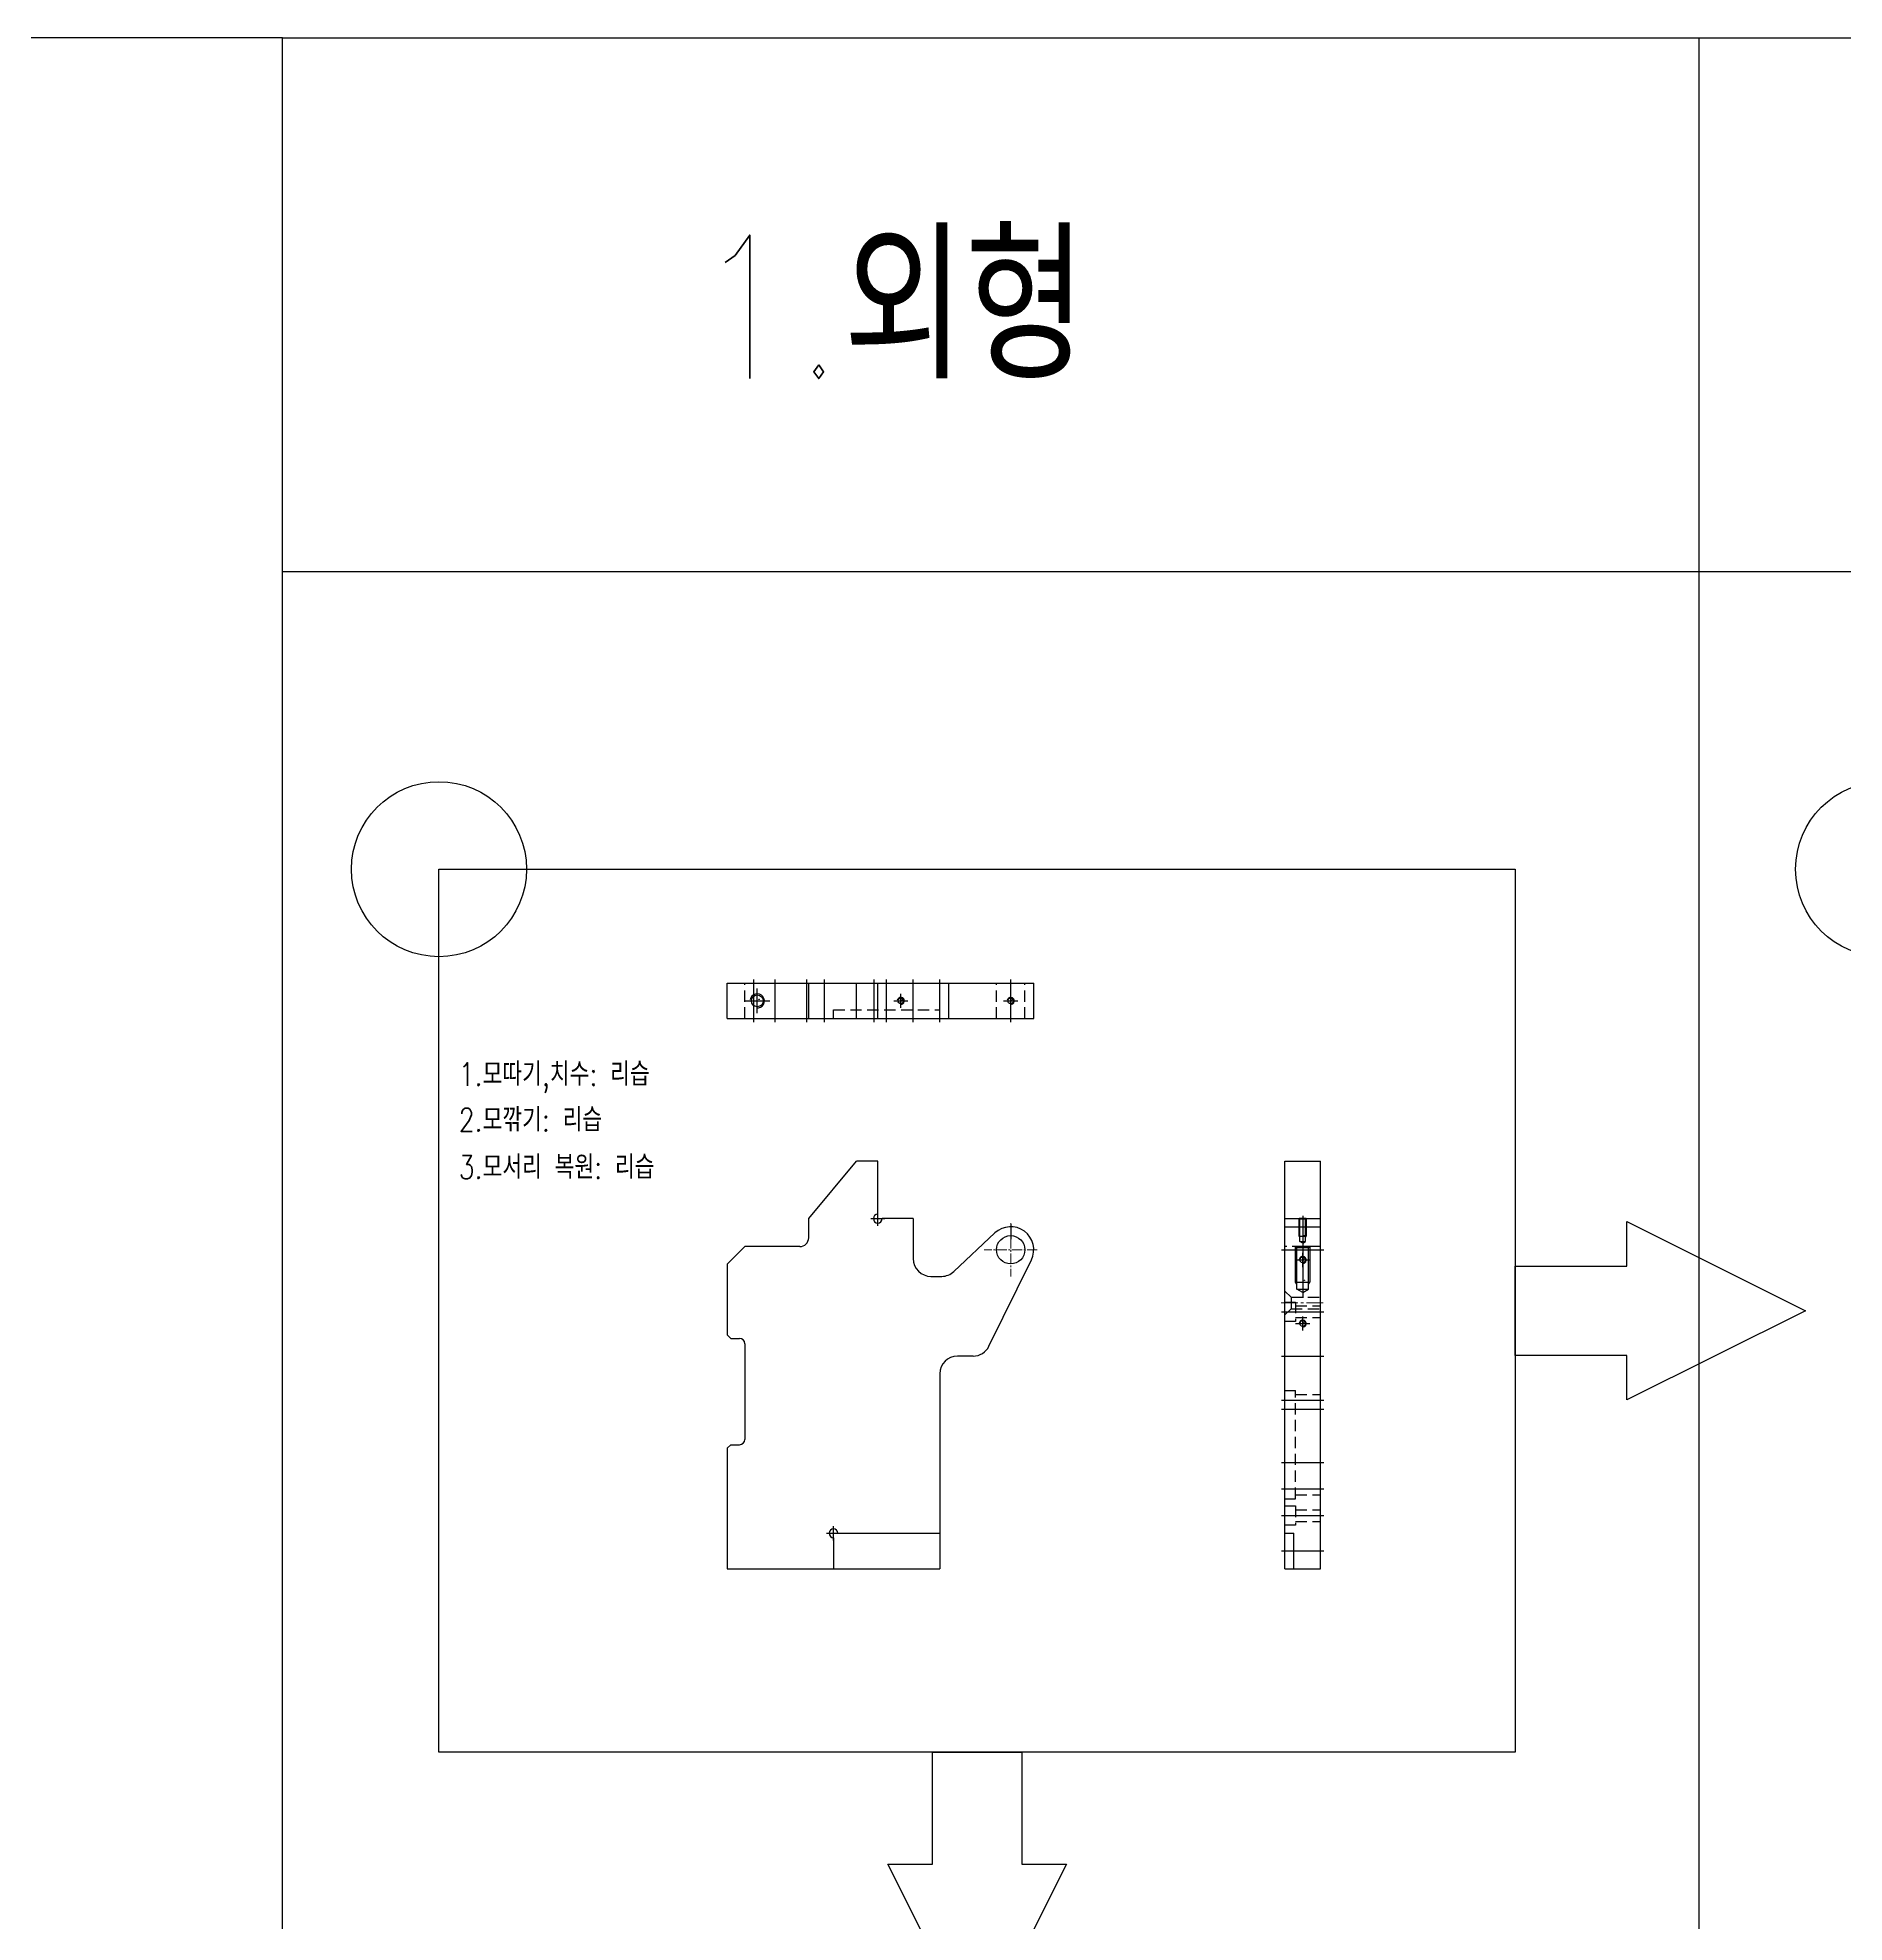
# Model space of a CAD drawing. Header units: millimetres. Extents: x -69 to 11173, y 1341 to 6119.
# Drawn here: x 7810 to 8829, y 4586 to 5650 of the extents above; entities that cross this region are included whole.
import ezdxf

# ---------------------------------------------------------------- set-up
doc = ezdxf.new("R2010")
doc.units = ezdxf.units.MM
for name, pattern in [('CENTER', [50.8, 31.75, -6.35, 6.35, -6.35]), ('CENTER2', [28.575, 19.05, -3.175, 3.175, -3.175]), ('HIDDEN', [9.525, 6.35, -3.175])]:
    doc.linetypes.add(name, pattern=pattern)
for name, color, linetype in [('0 [SD 2]', 2, 'HIDDEN'), ('1', 220, 'CENTER'), ('3', 223, 'HIDDEN'), ('CL', 1, 'CENTER')]:
    doc.layers.add(name, color=color, linetype=linetype)
doc.layers.add('07. Center', color=1, linetype='CENTER2', lineweight=13)
doc.layers.add('AM_5', color=3, linetype='Continuous', lineweight=25)
doc.styles.get("Standard").update_dxf_attribs({"font": 'romans.shx', "bigfont": 'whgtxt.shx'})

msp = doc.modelspace()

# ---------------------------------------------------------------- linework, layer by layer
at = {"color": 1}
for p, q in [((7948.0771, 5649.67959), (6790.49777, 5649.67959)), ((7948.0771, 5649.67959), (11173.06796, 5649.67959)), ((7948.0771, 1341.16865), (7948.0771, 5649.67959)), ((8747.43005, 1341.16865), (8747.43005, 5649.67959)), ((7948.0771, 5348.49315), (11173.06796, 5348.49315))]:
    msp.add_line(p, q, dxfattribs=at)
for p, q in [((8198.93803, 5096.08659), (8198.93803, 5116.08659)), ((8198.93803, 5116.08659), (8371.93803, 5116.08659)), ((8244.93803, 5096.08659), (8244.93803, 5116.08659)), ((8271.93803, 5096.08659), (8271.93803, 5116.08659)), ((8283.93803, 5096.08659), (8283.93803, 5116.08659)), ((8303.93803, 5096.08659), (8303.93803, 5116.08659)), ((8323.93803, 5096.08659), (8323.93803, 5116.08659)), ((8371.93803, 5096.08659), (8371.93803, 5116.08659)), ((8198.93803, 5096.08659), (8371.93803, 5096.08659)), ((8244.93803, 4983.20148), (8271.93803, 5015.60148)), ((8283.93803, 5015.60148), (8271.93803, 5015.60148)), ((8283.93803, 4985.70148), (8283.93803, 5015.60148)), ((8513.71286, 4785.60148), (8513.71286, 5015.60148)), ((8513.71286, 5015.60148), (8533.71286, 5015.60148)), ((8533.71286, 4785.60148), (8533.71286, 5015.60148)), ((8244.93803, 4972.40148), (8244.93803, 4983.20148)), ((8303.93803, 4983.20148), (8286.43803, 4983.20148)), ((8522.08786, 4982.84064), (8521.71286, 4983.20148)), ((8525.71286, 4983.20148), (8521.71286, 4983.20148)), ((8521.71286, 4983.20148), (8525.71286, 4983.20148)), ((8525.33786, 4982.84064), (8522.08786, 4982.84064)), ((8522.08786, 4970.20148), (8522.08786, 4982.84064)), ((8525.71286, 4983.20148), (8525.33786, 4982.84064)), ((8525.33786, 4970.20148), (8525.33786, 4982.84064)), ((8198.93803, 4957.40148), (8208.93803, 4967.40148)), ((8239.93803, 4967.40148), (8208.93803, 4967.40148)), ((8326.82332, 4953.30335), (8350.0446, 4975.08341)), ((8527.71286, 4967.40148), (8519.71286, 4967.40148)), ((8519.71286, 4967.40148), (8527.71286, 4967.40148)), ((8520.38944, 4966.67979), (8519.71286, 4967.40148)), ((8521.71286, 4973.20148), (8525.71286, 4973.20148)), ((8523.71286, 4969.26815), (8522.08786, 4970.20148)), ((8522.08786, 4970.20148), (8525.33786, 4970.20148)), ((8523.71286, 4969.26815), (8525.33786, 4970.20148)), ((8527.71286, 4967.40148), (8527.03628, 4966.67979)), ((8198.93803, 4957.40148), (8198.93803, 4917.60148)), ((8346.68485, 4911.19109), (8370.60538, 4959.86798)), ((8527.03628, 4966.67979), (8520.38944, 4966.67979)), ((8520.38944, 4943.40148), (8520.38944, 4966.67979)), ((8527.03628, 4943.40148), (8527.03628, 4966.67979)), ((8519.71286, 4947.40148), (8527.71286, 4947.40148)), ((8520.38944, 4943.40148), (8527.03628, 4943.40148)), ((8523.71286, 4941.53481), (8520.38944, 4943.40148)), ((8523.71286, 4941.53481), (8527.03628, 4943.40148)), ((8200.93803, 4915.60148), (8198.93803, 4917.60148)), ((8200.93803, 4915.60148), (8205.93803, 4915.60148)), ((8208.93803, 4912.60148), (8208.93803, 4858.60148)), ((8337.70997, 4905.60148), (8328.93803, 4905.60148)), ((8318.93803, 4895.60148), (8318.93803, 4785.60148)), ((8200.93803, 4855.60148), (8198.93803, 4853.60148)), ((8198.93803, 4853.60148), (8198.93803, 4785.60148)), ((8200.93803, 4855.60148), (8205.93803, 4855.60148)), ((8258.93803, 4803.10148), (8258.93803, 4785.60148)), ((8261.43803, 4805.60148), (8318.93803, 4805.60148)), ((8513.71286, 4805.60148), (8518.71286, 4805.60148)), ((8518.71286, 4785.60148), (8518.71286, 4805.60148)), ((8198.93803, 4785.60148), (8318.93803, 4785.60148)), ((8513.71286, 4785.60148), (8533.71286, 4785.60148))]:
    msp.add_line(p, q)
at = {"color": 3}
msp.add_lwpolyline([(8036.3402, 5180.38124), (8643.61423, 5180.38124), (8643.61423, 4681.9759), (8036.3402, 4681.9759)], close=True, dxfattribs=at)
at = {"color": 6}
msp.add_lwpolyline([(8643.61423, 4956.35423), (8706.66769, 4956.35423), (8706.66769, 4981.52989), (8807.37034, 4931.17857), (8706.66769, 4880.82724), (8706.66769, 4906.00291), (8643.61423, 4906.00291)], close=True, dxfattribs=at)
at = {"color": 5}
msp.add_lwpolyline([(8365.15288, 4681.9759), (8365.15288, 4618.92243), (8390.32854, 4618.92243), (8339.97721, 4518.21978), (8289.62589, 4618.92243), (8314.80155, 4618.92243), (8314.80155, 4681.9759)], close=True, dxfattribs=at)
at = {"color": 3}
for centre in [(8036.3402, 5180.38124), (8851.24587, 5180.38124)]:
    msp.add_circle(centre, 49.39865, dxfattribs=at)
for centre, radius in [((8215.93803, 5106.08659), 3.32342), ((8296.93803, 5106.08659), 1.63916), ((8358.93803, 5106.08659), 1.63916), ((8358.93803, 4965.60148), 8), ((8523.71286, 4959.86798), 1.63916), ((8523.71286, 4923.96845), 1.63916)]:
    msp.add_circle(centre, radius)
for centre, radius, start, end in [((8283.93803, 4983.20148), 2.5, 90, 0), ((8358.93803, 4965.60148), 13, 333.82982759, 133.16566054), ((8239.93803, 4972.40148), 5, 270, 0), ((8319.98222, 4960.59713), 10, 270, 313.16566054), ((8205.93803, 4912.60148), 3, 0, 90), ((8328.93803, 4895.60148), 10, 90, 180), ((8337.70997, 4915.60148, 0), 10, 270, 333.82982759), ((8205.93803, 4858.60148), 3, 270, 0), ((8258.93803, 4805.60148), 2.5, 360, 270)]:
    msp.add_arc(centre, radius, start, end)
at = {"layer": '0 [SD 2]'}
for p, q in [((8208.93803, 5096.08659), (8208.93803, 5116.08659)), ((8350.93803, 5096.08659), (8350.93803, 5116.08659)), ((8366.93803, 5096.08659), (8366.93803, 5116.08659)), ((8258.93803, 5101.08659), (8318.93803, 5101.08659)), ((8258.93803, 5096.08659), (8258.93803, 5101.08659)), ((8318.93803, 5096.08659), (8318.93803, 5101.08659)), ((8533.71286, 4967.40148), (8513.71286, 4967.40148)), ((8517.11286, 4938.89713), (8513.71286, 4942.29713)), ((8513.71286, 4936.10148), (8519.71286, 4936.10148)), ((8517.11286, 4938.89713), (8517.11286, 4932.29713)), ((8517.11286, 4938.89713), (8533.71286, 4938.89713)), ((8519.71286, 4936.10148), (8519.71286, 4925.10148)), ((8517.11286, 4932.29713), (8513.71286, 4928.89713)), ((8519.71286, 4925.10148), (8513.71286, 4925.10148)), ((8517.11286, 4932.29713), (8533.71286, 4932.29713)), ((8519.71286, 4933.90148), (8533.71286, 4933.90148)), ((8519.71286, 4927.30148), (8533.71286, 4927.30148)), ((8513.71286, 4886.10148), (8519.71286, 4886.10148)), ((8519.71286, 4825.10148), (8519.71286, 4886.10148)), ((8519.71286, 4883.90148), (8533.71286, 4883.90148)), ((8513.71286, 4825.10148), (8519.71286, 4825.10148)), ((8513.71286, 4821.10148), (8519.71286, 4821.10148)), ((8519.71286, 4827.30148), (8533.71286, 4827.30148)), ((8519.71286, 4821.10148), (8519.71286, 4810.10148)), ((8519.71286, 4818.90148), (8533.71286, 4818.90148)), ((8519.71286, 4810.10148), (8513.71286, 4810.10148)), ((8519.71286, 4812.30148), (8533.71286, 4812.30148))]:
    msp.add_line(p, q, dxfattribs=at)
at = {"layer": '07. Center', "ltscale": 0.3}
for p, q in [((8358.93803, 4980.60148), (8358.93803, 4950.60148)), ((8373.93803, 4965.60148), (8343.93803, 4965.60148))]:
    msp.add_line(p, q, dxfattribs=at)
at = {"layer": '07. Center', "ltscale": 0.5}
msp.add_line((8511.51286, 4935.59713), (8535.64016, 4935.59713), dxfattribs=at)
at = {"layer": '1', "ltscale": 4}
for p, q in [((8208.93803, 5106.08659), (8222.93803, 5106.08659)), ((8215.93803, 5099.08659), (8215.93803, 5113.08659)), ((8523.71286, 4970.40148), (8523.71286, 4938.53481))]:
    msp.add_line(p, q, dxfattribs=at)
at = {"layer": '1', "ltscale": 3}
for p, q in [((8292.93803, 5106.08659), (8300.93803, 5106.08659)), ((8296.93803, 5102.08659), (8296.93803, 5110.08659)), ((8354.93803, 5106.08659), (8362.93803, 5106.08659)), ((8358.93803, 5102.08659), (8358.93803, 5110.08659)), ((8279.93803, 4983.20148), (8287.93803, 4983.20148)), ((8283.93803, 4979.20148), (8283.93803, 4987.20148)), ((8358.93807, 4980.10148), (8358.93807, 4971.60148)), ((8523.71286, 4984.70148), (8523.71286, 4967.76815)), ((8519.71286, 4959.86798), (8527.71286, 4959.86798)), ((8523.71286, 4955.86798), (8523.71286, 4963.86798)), ((8523.71286, 4919.96845), (8523.71286, 4927.96845)), ((8519.71286, 4923.96845), (8527.71286, 4923.96845)), ((8258.93803, 4801.60148), (8258.93803, 4809.60148)), ((8254.93803, 4805.60148), (8262.93803, 4805.60148))]:
    msp.add_line(p, q, dxfattribs=at)
at = {"layer": '1', "linetype": 'ByBlock'}
for p, q in [((8521.71286, 4973.20148), (8521.71286, 4983.20148)), ((8525.71286, 4983.20148), (8525.71286, 4973.20148)), ((8519.71286, 4947.40148), (8519.71286, 4967.40148)), ((8522.0737, 4972.57646), (8521.71286, 4973.20148)), ((8525.35201, 4972.57646), (8525.71286, 4973.20148)), ((8527.71286, 4967.40148), (8527.71286, 4947.40148)), ((8520.38944, 4946.15145), (8519.71286, 4947.40148)), ((8527.03628, 4946.15145), (8527.71286, 4947.40148))]:
    msp.add_line(p, q, dxfattribs=at)
for centre, radius, start, end in [((8215.93803, 5106.08659), 4, 262.81924422, 172.81924422), ((8296.93803, 5106.08659), 2, 261.37307344, 171.37307344), ((8358.93803, 5106.08659), 2, 261.37307344, 171.37307344), ((8523.71286, 4959.86798), 2, 261.37307344, 171.37307344), ((8523.71286, 4923.96845), 2, 261.37307344, 171.37307344)]:
    msp.add_arc(centre, radius, start, end, dxfattribs=at)
at = {"layer": 'AM_5', "color": 0}
for p, q in [((8303.93803, 4983.20148), (8303.93803, 4960.59713)), ((8513.71286, 4983.20148), (8533.71286, 4983.20148)), ((8513.71286, 4978.60148), (8533.71286, 4978.60148)), ((8313.93803, 4950.59713), (8319.98222, 4950.59713)), ((8513.71286, 4905.60148), (8533.71286, 4905.60148))]:
    msp.add_line(p, q, dxfattribs=at)
msp.add_arc((8313.93803, 4960.59713), 10, 180, 270, dxfattribs=at)
at = {"layer": 'CL'}
for p, q in [((8213.93803, 5094.08659), (8213.93803, 5118.08659)), ((8225.93803, 5094.08659), (8225.93803, 5118.08659)), ((8243.93803, 5094.08659), (8243.93803, 5118.08659)), ((8253.93803, 5094.08659), (8253.93803, 5118.08659)), ((8281.93803, 5094.08659), (8281.93803, 5118.08659)), ((8288.93803, 5094.08659), (8288.93803, 5118.08659)), ((8303.93803, 5094.08659), (8303.93803, 5118.08659)), ((8318.93803, 5094.08659), (8318.93803, 5118.08659)), ((8358.93803, 5094.08659), (8358.93803, 5118.08659)), ((8511.71286, 4965.60148), (8535.71286, 4965.60148)), ((8511.71286, 4930.60148), (8535.71286, 4930.60148)), ((8511.71286, 4905.60148), (8535.58753, 4905.60148)), ((8511.71286, 4880.63143), (8535.58753, 4880.63143)), ((8511.71286, 4875.60148), (8535.58753, 4875.60148)), ((8511.71286, 4845.60148), (8535.58753, 4845.60148)), ((8511.71286, 4830.63143), (8535.58753, 4830.63143)), ((8511.71286, 4815.60148), (8535.58753, 4815.60148)), ((8511.71286, 4795.60148), (8535.58753, 4795.60148))]:
    msp.add_line(p, q, dxfattribs=at)

# ---------------------------------------------------------------- texts
at = {"color": 7, "true_color": 0xffffff, "width": 0.8}
for s, height, p in [('1.외형', 81, (8181.16387, 5457.24372)), ('1.모따기,치수: 리습', 13.1625, (8047.43168, 5058.11659)), ('2.모깎기: 리습', 13.1625, (8047.43168, 5032.35617)), ('3.모서리 복원: 리습', 13.1625, (8047.43168, 5005.66186))]:
    msp.add_text(s, height=height, dxfattribs=at).set_placement(p)
at = {"layer": '3'}
for s, height, p in [('M8', 0.25, (8216.66387, 5106.87416)), ('M4', 0.333333, (8297.30095, 5106.43037)), ('M4', 0.333333, (8359.30095, 5106.43037)), ('M4', 0.333333, (8524.06163, 4973.47553)), ('M4', 0.333333, (8524.07578, 4960.21176)), ('M8', 0.25, (8524.43869, 4948.18905)), ('M4', 0.333333, (8524.07578, 4924.31224))]:
    msp.add_text(s, height=height, dxfattribs=at).set_placement(p)

doc.saveas('drawing.dxf')
